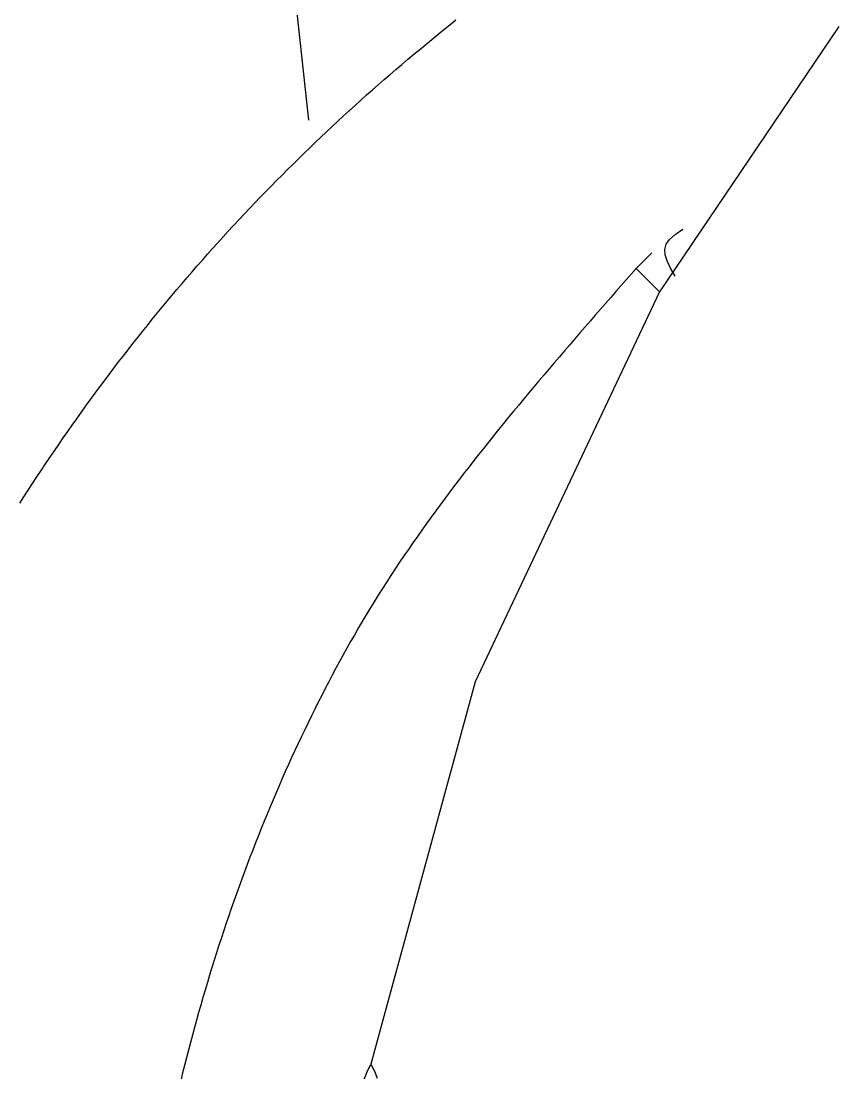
# Model space of a CAD drawing. Header units: millimetres. Extents: x 60 to 2307, y 40 to 1509.
# Drawn here: x 305.1 to 410, y 615.9 to 750.7 of the extents above; entities that cross this region are included whole.
import ezdxf

# ---------------------------------------------------------------- set-up
doc = ezdxf.new("R2010")
doc.units = ezdxf.units.MM
doc.layers.add('0_0_0', color=3, linetype='Continuous')

msp = doc.modelspace()

# ---------------------------------------------------------------- linework, layer by layer
at = {"layer": '0_0_0'}
for points in [[(337, 784), (342, 738)], [(304.9634, 688.88), (305.509, 689.7278), (306.0577, 690.5733), (306.6095, 691.4167), (307.1643, 692.2579), (307.7221, 693.0969), (308.2829, 693.9336), (308.8467, 694.7681), (309.4135, 695.6003), (309.9833, 696.4302), (310.556, 697.2578), (311.1317, 698.083), (311.7102, 698.9059), (312.2917, 699.7264), (312.8761, 700.5445), (313.4634, 701.3601), (314.0536, 702.1733), (314.6466, 702.9841), (315.2425, 703.7923), (315.8412, 704.598), (316.4428, 705.4012), (317.0471, 706.2019), (317.6543, 707), (318.2592, 707.7886), (318.8675, 708.5747), (319.4791, 709.3583), (320.0941, 710.1394), (320.7123, 710.9179), (321.3339, 711.694), (321.9587, 712.4674), (322.5868, 713.2384), (323.2181, 714.0067), (323.8526, 714.7725), (324.4903, 715.5357), (325.1313, 716.2964), (325.7754, 717.0544), (326.4226, 717.8098), (327.073, 718.5626), (327.7266, 719.3128), (328.3832, 720.0604), (329.0429, 720.8053), (329.7058, 721.5475), (330.3716, 722.2871), (331.0406, 723.0241), (331.7125, 723.7583), (332.3875, 724.4899), (333.0654, 725.2188), (333.7464, 725.945), (334.4303, 726.6685), (335.1171, 727.3893), (335.8069, 728.1073), (336.4996, 728.8226), (337.1953, 729.5351), (337.8937, 730.2449), (338.5951, 730.952), (339.2993, 731.6563), (340.0064, 732.3577), (340.7163, 733.0565), (341.4289, 733.7524), (342.1444, 734.4455), (342.8627, 735.1358), (343.5837, 735.8232), (344.3074, 736.5079), (345.0339, 737.1896), (345.763, 737.8686), (346.4949, 738.5447), (347.2294, 739.2179), (347.9666, 739.8883), (348.7065, 740.5557), (349.449, 741.2203), (350.194, 741.882), (350.9417, 742.5407), (351.692, 743.1966), (352.4448, 743.8495), (353.2002, 744.4995), (353.9581, 745.1465), (354.7185, 745.7906), (355.4814, 746.4318), (356.2468, 747.0699), (357.0147, 747.7051), (357.785, 748.3373), (358.5578, 748.9665), (359.333, 749.5927), (360.1106, 750.2158), (360.8905, 750.836)], [(410, 750), (387, 716), (384, 719), (383.3494, 718.2549), (382.6975, 717.5085), (382.0443, 716.7606), (381.39, 716.0114), (380.7348, 715.2607), (380.0787, 714.5085), (379.422, 713.7548), (378.7647, 712.9997), (378.1071, 712.2429), (377.4491, 711.4847), (376.7911, 710.7249), (376.1331, 709.9634), (375.4753, 709.2004), (374.8178, 708.4357), (374.1608, 707.6694), (373.5044, 706.9014), (372.8487, 706.1317), (372.1939, 705.3603), (371.5402, 704.5872), (370.8876, 703.8123), (370.2364, 703.0356), (369.5866, 702.2571), (368.9384, 701.4768), (368.2919, 700.6947), (367.6474, 699.9107), (367.0048, 699.1248), (366.3645, 698.337), (365.7264, 697.5473), (365.0908, 696.7556), (364.4579, 695.962), (363.8276, 695.1664), (363.2002, 694.3688), (362.5759, 693.5692), (361.9547, 692.7675), (361.3369, 691.9638), (360.7225, 691.1579), (360.1117, 690.35), (359.5046, 689.5399), (358.9015, 688.7277), (358.3023, 687.9133), (357.7073, 687.0967), (357.1166, 686.2779), (356.5304, 685.4569), (355.9488, 684.6336), (355.3719, 683.8081), (354.7999, 682.9802), (354.2329, 682.15), (353.6711, 681.3175), (353.1145, 680.4827), (352.5635, 679.6454), (352.018, 678.8058), (351.4782, 677.9638), (350.9444, 677.1193), (350.4165, 676.2723), (349.8948, 675.4229), (349.3795, 674.571), (348.8705, 673.7165), (348.3682, 672.8595), (347.8726, 672), (347.3909, 671.1523), (346.9133, 670.3016), (346.4399, 669.4477), (345.9706, 668.5909), (345.5054, 667.731), (345.0443, 666.8682), (344.5874, 666.0024), (344.1345, 665.1337), (343.6857, 664.2621), (343.241, 663.3877), (342.8004, 662.5106), (342.3639, 661.6306), (341.9314, 660.7479), (341.503, 659.8626), (341.0787, 658.9746), (340.6584, 658.0839), (340.2421, 657.1907), (339.8299, 656.295), (339.4218, 655.3967), (339.0176, 654.4959), (338.6175, 653.5927), (338.2214, 652.6871), (337.8294, 651.7791), (337.4413, 650.8688), (337.0572, 649.9562), (336.6772, 649.0413), (336.3011, 648.1242), (335.929, 647.2049), (335.5609, 646.2834), (335.1968, 645.3598), (334.8367, 644.4342), (334.4805, 643.5064), (334.1282, 642.5767), (333.78, 641.6449), (333.4356, 640.7112), (333.0953, 639.7756), (332.7588, 638.8381), (332.4263, 637.8988), (332.0977, 636.9577), (331.773, 636.0148), (331.4523, 635.0701), (331.1354, 634.1238), (330.8225, 633.1758), (330.5134, 632.2262), (330.2083, 631.2749), (329.907, 630.3221), (329.6097, 629.3678), (329.3162, 628.412), (329.0265, 627.4547), (328.7407, 626.4961), (328.4588, 625.536), (328.1808, 624.5746), (327.9066, 623.6119), (327.6362, 622.6479), (327.3697, 621.6826), (327.107, 620.7162), (326.8481, 619.7486), (326.5931, 618.7798), (326.3418, 617.8099), (326.0944, 616.839), (325.8508, 615.8671), (325.611, 614.8941)], [(389, 718), (388.4095, 719.0423), (387.9766, 719.9418), (387.7246, 720.7281), (387.6771, 721.431), (387.8574, 722.0799), (388.289, 722.7046), (388.9954, 723.3348), (390, 724)], [(386, 721), (384, 719)], [(387, 716), (363.3441, 666), (350, 617)], [(349.1205, 615.0825), (349.5097, 615.9977), (350, 617), (350.4361, 616.0928), (350.8058, 615.1781)]]:
    msp.add_lwpolyline(points, dxfattribs=at)

doc.saveas('drawing.dxf')
